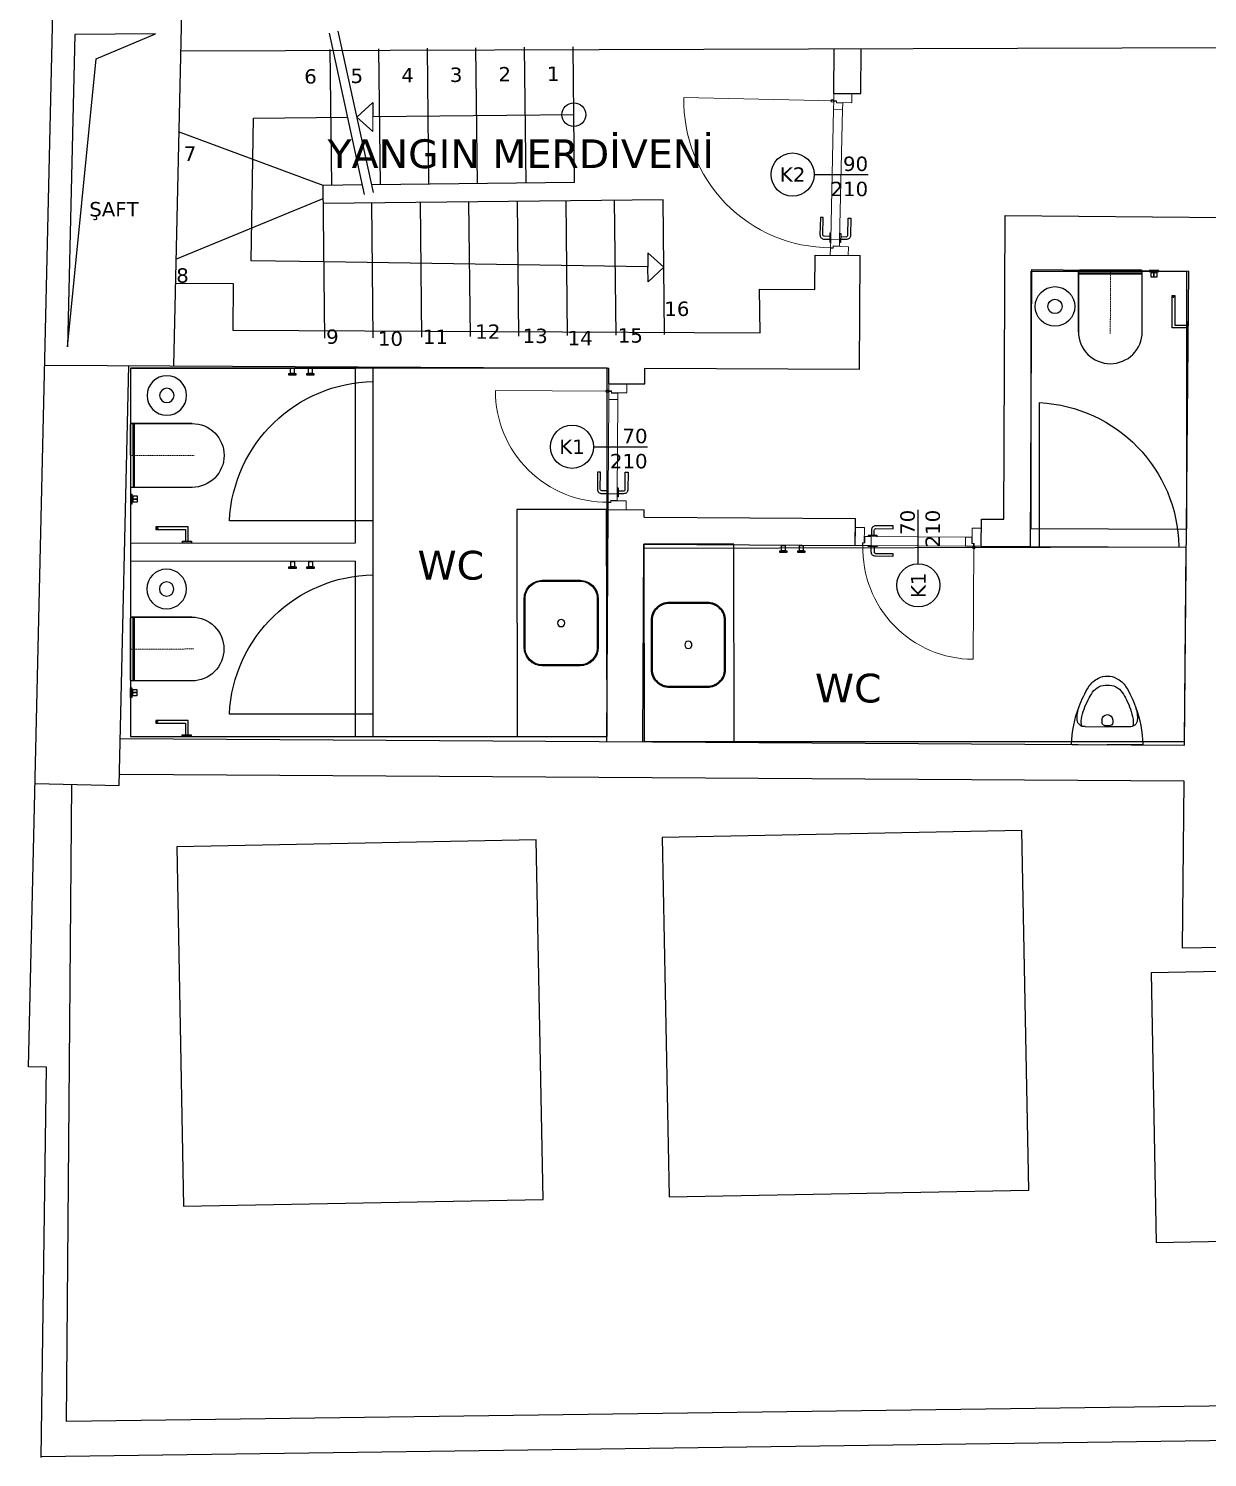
# Model space of a CAD drawing. Header units: millimetres. Extents: x 24870 to 27223, y 1839 to 3696.
# Drawn here: x 24870 to 25525, y 1839 to 2634 of the extents above; entities that cross this region are included whole.
import ezdxf
from ezdxf.enums import TextEntityAlignment as Align

# ---------------------------------------------------------------- set-up
doc = ezdxf.new("R2010")
doc.units = ezdxf.units.MM
doc.linetypes.add('DASHED', pattern=[19.05, 12.7, -6.35])
for name, color, linetype in [('0-gnl-gor1', 1, 'Continuous'), ('0-gnl-gor3', 252, 'Continuous'), ('0-gnl-kapi-ahşap', 160, 'Continuous'), ('0-gnl-merdiven', 6, 'Continuous'), ('0-gnl-parapet', 252, 'Continuous'), ('0-gnrl-note', 251, 'Continuous'), ('0-gnrl-symb-wall', 6, 'Continuous'), ('1-btr-dogal-tas', 155, 'Continuous'), ('2-tef-aksesuar', 30, 'Continuous'), ('2-tef-armatur', 30, 'Continuous'), ('2-tef-sabit', 251, 'Continuous'), ('2-tef-vitrifiye', 140, 'Continuous'), ('3-dvr-gazbeton', 5, 'Continuous'), ('elev3', 8, 'Continuous')]:
    doc.layers.add(name, color=color, linetype=linetype)
doc.layers.add('TİBA_KAPI', color=173, linetype='Continuous', lineweight=13)
doc.layers.add('TİBA_MERDİVEN', color=224, linetype='Continuous', lineweight=20)
doc.styles.add('geoID', font='verdana.ttf')

# ---------------------------------------------------------------- blocks, each defined once
blk = doc.blocks.new('*U2')
at = {"layer": 'elev3'}
for points in [[(79.5, 0.5), (79.5, 3.6, 0.414214), (78.7, 4.4), (69.1, 4.4), (69.1, 6), (78.7, 6, -0.414214), (81.1, 3.6), (81.1, 0.5)], [(79.5, -5.5), (79.5, -8.6, -0.414214), (78.7, -9.4), (69.1, -9.4), (69.1, -11), (78.7, -11, 0.414214), (81.1, -8.6), (81.1, -5.5)]]:
    blk.add_lwpolyline(points, format="xyb", dxfattribs=at)
for points in [[(77.8, 0), (77.8, 0.5), (82.8, 0.5), (82.8, 0)], [(77.8, -5), (77.8, -5.5), (82.8, -5.5), (82.8, -5)]]:
    blk.add_lwpolyline(points, dxfattribs=at)
at = {"layer": 'TİBA_KAPI'}
for p, q in [((81.25, 0), (8.75, 0)), ((81.25, -5), (8.75, -5))]:
    blk.add_line(p, q, dxfattribs=at)
blk.add_lwpolyline([(85.8, 0, 0.420196), (4.1, 83.38), (4.1, 0)], format="xyb", dxfattribs=at)
for points in [[(5, -10), (0, -10), (0, 0), (4, 0), (4, -1.5), (5, -1.5)], [(85, -10), (90, -10), (90, 0), (86, 0), (86, -1.5), (85, -1.5)], [(4.2, 0), (8.75, 0), (8.75, -5), (5.2, -5), (5.2, -1.5), (4.2, -1.5)], [(85.8, 0), (81.25, 0), (81.25, -5), (84.8, -5), (84.8, -1.5), (85.8, -1.5)]]:
    blk.add_lwpolyline(points, close=True, dxfattribs=at)
at = {"layer": 'TİBA_KAPI', "color": 9}
blk.add_circle((4.1, 0.85), 0.75, dxfattribs=at)
blk = doc.blocks.new('*U1')
at = {"layer": 'elev3'}
for points in [[(59.5, 0.5), (59.5, 3.6, 0.414214), (58.7, 4.4), (49.1, 4.4), (49.1, 6), (58.7, 6, -0.414214), (61.1, 3.6), (61.1, 0.5)], [(59.5, -5.5), (59.5, -8.6, -0.414214), (58.7, -9.4), (49.1, -9.4), (49.1, -11), (58.7, -11, 0.414214), (61.1, -8.6), (61.1, -5.5)]]:
    blk.add_lwpolyline(points, format="xyb", dxfattribs=at)
for points in [[(57.8, 0), (57.8, 0.5), (62.8, 0.5), (62.8, 0)], [(57.8, -5), (57.8, -5.5), (62.8, -5.5), (62.8, -5)]]:
    blk.add_lwpolyline(points, dxfattribs=at)
at = {"layer": 'TİBA_KAPI'}
for p, q in [((61.25, 0), (8.75, 0)), ((61.25, -5), (8.75, -5))]:
    blk.add_line(p, q, dxfattribs=at)
blk.add_lwpolyline([(65.8, 0, 0.420196), (4.1, 62.97), (4.1, 0)], format="xyb", dxfattribs=at)
for points in [[(5, -10), (0, -10), (0, 0), (4, 0), (4, -1.5), (5, -1.5)], [(65, -10), (70, -10), (70, 0), (66, 0), (66, -1.5), (65, -1.5)], [(4.2, 0), (8.75, 0), (8.75, -5), (5.2, -5), (5.2, -1.5), (4.2, -1.5)], [(65.8, 0), (61.25, 0), (61.25, -5), (64.8, -5), (64.8, -1.5), (65.8, -1.5)]]:
    blk.add_lwpolyline(points, close=True, dxfattribs=at)
at = {"layer": 'TİBA_KAPI', "color": 9}
blk.add_circle((4.1, 0.85), 0.75, dxfattribs=at)
blk = doc.blocks.new('Drawing6')
blk.add_lwpolyline([(24, 0), (144, 0)])
blk.add_circle((-24, 0), 48)
at = {"style": 'geoID'}
for tag, p in [('GEN', (144, 8)), ('YUK', (144, -48))]:
    blk.add_attdef(tag, text='', height=40, dxfattribs=at).set_placement(p, align=Align.RIGHT)
blk.add_attdef('KAPI_KODU', text='', height=40, dxfattribs=at).set_placement((-24, 0), align=Align.MIDDLE_CENTER)
blk = doc.blocks.new('TGT-MEP-Toilet_2D_Arkitekt_S50 - Vitra Arkitekt S50-592672-1_Kat')
for p, q in [((-52.5, 417), (-52.5, 80.5)), ((-52.5, 417), (-52.5, 80.5)), ((302.5, 80.5), (302.5, 417.1)), ((302.5, 417.1), (302.5, 80.5)), ((-52.5, 96.7), (302.3, 96.7)), ((-52.5, 90), (302.5, 90))]:
    blk.add_line(p, q)
at = {"linetype": 'DASHED', "lineweight": 9, "ltscale": 0.1}
blk.add_line((125, 427.7), (125, 75), dxfattribs=at)
blk.add_lwpolyline([(-47, 75), (297, 75)])
for centre, radius, start, end in [((124.8, 417.1), 177.3, 89.93865, 180.0318), ((124.8, 417.1), 177.3, 89.93865, 180.0318), ((125.2, 417.1), 177.3, 0, 90.06135), ((125.2, 417.1), 177.3, 0, 90.06135), ((-47, 80.5), 5.48, 180, 270), ((-47, 80.5), 5.48, 180, 270), ((297, 80.5), 5.48, 270, 0), ((297, 80.5), 5.48, 270, 0)]:
    blk.add_arc(centre, radius, start, end)
blk = doc.blocks.new('adfawerfawefawef')
at = {"ltscale": 0.5}
for radius in [11, 4]:
    blk.add_circle((0, 0), radius, dxfattribs=at)
blk = doc.blocks.new('qergqwerfgasdfawefq')
at = {"ltscale": 0.5}
blk.add_lwpolyline([(-1, 0.75), (-9, 0.75), (-9, -17.25), (-7.5, -17.25), (-7.5, -0.75), (-1, -0.75)], dxfattribs=at)
blk.add_lwpolyline([(-1, 2.5), (0, 2.5), (0, -2.5), (-1, -2.5)], close=True, dxfattribs=at)
blk.add_circle((-8.25, -16.5), 0.3, dxfattribs=at)
blk = doc.blocks.new('SERGSADFSDAFGASDDFA')
at = {"ltscale": 0.5}
for points in [[(2.75, 0), (2.75, -0.6), (-2.75, -0.6), (-2.75, 0)], [(1.75, -1.1), (1.75, -3.5), (-1.75, -3.5), (-1.75, -1.1)], [(1.55, -0.6), (1.55, -1.1), (-1.55, -1.1), (-1.55, -0.6)], [(-0.2, -1.1), (0.2, -1.1), (0.2, -3.1), (-0.2, -3.1)]]:
    blk.add_lwpolyline(points, close=True, dxfattribs=at)
blk = doc.blocks.new('LVB')
for points in [[(85416.67, 48454.63), (85416.67, 48433.63, 0.414214), (85426.67, 48423.63), (85454.17, 48423.63, 0.414214), (85464.17, 48433.63), (85464.17, 48454.63, 0.414214), (85454.17, 48464.63), (85426.67, 48464.63, 0.414214)], [(85417.17, 48454.63), (85417.17, 48433.63, 0.414214), (85426.67, 48424.13), (85454.17, 48424.13, 0.414214), (85463.67, 48433.63), (85463.67, 48454.63, 0.414214), (85454.17, 48464.13), (85426.67, 48464.13, 0.414214)]]:
    blk.add_lwpolyline(points, format="xyb", close=True)
blk.add_circle((85440.42, 48444.13), 2)
blk = doc.blocks.new('4545544')
at = {"ltscale": 0.1}
for points in [[(-3.11, 2), (-4, 2), (-4, -2), (-3.11, -2), (-3.11, 2)], [(0, 1), (-3.11, 1), (-3.11, -1), (0, -1), (0, 1)]]:
    blk.add_lwpolyline(points, dxfattribs=at)
blk = doc.blocks.new('vitra-ARKITEKT-4106-PLAN')
for p, q in [((0, 380.5), (197.5, 380.5)), ((395, 380.5), (197.5, 380.5)), ((74.2, 280.5), (197.5, 280.5)), ((167.8, 243.5), (167.8, 258.5)), ((182.8, 273.5), (212.8, 273.5)), ((320.8, 280.5), (197.5, 280.5)), ((227.8, 243.5), (227.8, 258.5))]:
    blk.add_line(p, q)
for centre, radius, start, end in [((602, 387.4), 602.1, 180.64849, 201.26239), ((-207, 387.4), 602.1, 338.73761, 359.35151), ((213.1, 231.3), 183.1, 176.15009, 199.90164), ((69.8, 241.3), 39.4, 83.55562, 176.58457), ((132.3, 253.4), 79.8, 162.66371, 191.57801), ((182.8, 258.5), 15, 90, 180), ((197.8, 243.5), 30, 180, 0), ((212.8, 258.5), 15, 0, 90), ((325.2, 241.3), 39.4, 3.41543, 96.44438), ((262.7, 253.4), 79.8, 348.42199, 17.33629), ((181.9, 231.3), 183.1, 340.09836, 3.84991), ((593.4, 365.6), 586.4, 199.58482, 211.65907), ((393.7, 296.4), 344.7, 189.85596, 208.65244), ((-198.4, 365.6), 586.4, 328.34093, 340.41518), ((1.3, 296.4), 344.7, 331.34756, 350.14404), ((669.8, 428.6), 650.6, 207.21219, 211.42144), ((190.1, 140.5), 91.1, 214.02746, 274.63036), ((204.9, 140.5), 91.1, 265.36964, 325.97254), ((-274.8, 428.6), 650.6, 328.57856, 332.78781), ((196.2, 120.6), 119.7, 211.63311, 245.81359), ((197.5, 103.6), 105.1, 241.37893, 298.62107), ((198.8, 120.6), 119.7, 294.18641, 328.36689)]:
    blk.add_arc(centre, radius, start, end)

msp = doc.modelspace()

# ---------------------------------------------------------------- linework, layer by layer
at = {"layer": '0-gnl-gor1'}
for points in [[(25226.045, 1983.852), (25426.008, 1987.677), (25422.184, 2187.641), (25222.22, 2183.816)], [(24955.988, 1978.687), (25155.951, 1982.512), (25152.126, 2182.475), (24952.163, 2178.651)], [(25496.861, 1958.58), (25796.806, 1964.317), (25793.938, 2114.289), (25493.993, 2108.552)]]:
    msp.add_lwpolyline(points, close=True, dxfattribs=at)
at = {"layer": '0-gnl-gor3'}
msp.add_lwpolyline([(24907.46, 2616.731), (24940.468, 2630.792), (24895.448, 2630.265), (24891.47, 2456.681)], close=True, dxfattribs=at)
at = {"layer": '0-gnl-kapi-ahşap'}
msp.add_lwpolyline([(25307.223, 2507.608), (25332.223, 2507.477)], dxfattribs=at)
for points in [[(25061.481, 2359.861), (24981.481, 2359.861, -0.3944394), (25061.481, 2437.361)], [(25431.974, 2345.628), (25431.974, 2425.628, -0.3944394), (25509.474, 2345.628)], [(25061.471, 2252.356), (24981.471, 2252.356, -0.3944394), (25061.471, 2329.856)]]:
    msp.add_lwpolyline(points, format="xyb", dxfattribs=at)
at = {"layer": '0-gnl-merdiven'}
for points in [[(25056.645, 2541.415), (25037.097, 2631.12)], [(25061.53, 2542.48), (25041.982, 2632.184)], [(25065.435, 2546.768), (25064.61, 2622.373)], [(25092.433, 2547.062), (25091.608, 2622.667)], [(25119.432, 2547.357), (25118.607, 2622.962)], [(25146.43, 2547.652), (25145.605, 2623.256)], [(25173.428, 2547.946), (25172.603, 2623.551)], [(25038.436, 2546.473), (25037.611, 2622.078)], [(25052.388, 2584.432), (25061.16, 2592.573), (25061.247, 2584.529)], [(25034.03, 2503.923), (24993.599, 2504.551), (24994.831, 2583.805), (25047.283, 2584.377)], [(25173.016, 2585.749), (25061.247, 2584.529)], [(25033.566, 2546.42), (24953.142, 2576.21)], [(25055.502, 2546.66), (25033.566, 2546.42)], [(25034.493, 2461.425), (25033.566, 2546.42)], [(25173.428, 2547.946), (25060.607, 2546.715)], [(25033.527, 2538.955), (24951.525, 2505.202)], [(25222.664, 2538.483), (25033.675, 2536.421)], [(25061.492, 2461.72), (25060.674, 2536.715)], [(25088.49, 2462.014), (25087.672, 2537.01)], [(25115.489, 2462.309), (25114.67, 2537.304)], [(25142.487, 2462.603), (25141.669, 2537.599)], [(25169.485, 2462.898), (25168.667, 2537.894)], [(25196.484, 2463.193), (25195.666, 2538.188)], [(25223.482, 2463.487), (25222.664, 2538.483)], [(25214.211, 2501.123), (25034.03, 2503.923)], [(25223.073, 2500.985), (25214.126, 2508.932), (25214.214, 2500.888)], [(25223.073, 2500.985), (25214.301, 2492.845), (25214.214, 2500.888)]]:
    msp.add_lwpolyline(points, dxfattribs=at)
msp.add_circle((25173.016, 2585.749), 6.601, dxfattribs=at)
at = {"layer": '0-gnl-parapet'}
for points in [[(24869.812, 2056.165), (24883.25, 2642.6)], [(24879.811, 2056.023), (24869.812, 2056.165)], [(24876.724, 1838.986), (24879.811, 2056.023)], [(27218.186, 1871.35), (24876.728, 1839.266)]]:
    msp.add_lwpolyline(points, dxfattribs=at)
at = {"layer": '1-btr-dogal-tas'}
for points in [[(25427.4, 2355.626), (25427.4, 2498.814), (25513.652, 2498.816), (25513.652, 2355.458)], [(25191.489, 2444.842), (24926.489, 2444.868), (24926.489, 2239.868), (25191.489, 2239.842), (25191.489, 2444.842)], [(24926.489, 2444.865), (25051.489, 2444.865), (25051.48, 2347.361)], [(25061.469, 2239.856), (25061.489, 2444.855)], [(25427.026, 2355.628), (25513.652, 2355.176)], [(25051.48, 2347.361), (24926.372, 2347.23)], [(25426.974, 2345.628), (25513.6, 2345.176)], [(25051.479, 2337.361), (24926.383, 2337.23)], [(25051.479, 2337.361), (25051.469, 2239.856)]]:
    msp.add_lwpolyline(points, dxfattribs=at)
msp.add_lwpolyline([(25513.6, 2345.176), (25211.983, 2344.537), (25212.21, 2237.115), (25512.622, 2237.115)], close=True, dxfattribs=at)
at = {"layer": '2-tef-sabit', "linetype": 'Continuous'}
for points in [[(25141.266, 2366.225), (25141.489, 2239.842), (25191.489, 2239.842), (25191.266, 2366.225)], [(25211.978, 2346.947), (25212.21, 2237.115), (25262.21, 2237.115), (25261.978, 2346.947)]]:
    msp.add_lwpolyline(points, close=True, dxfattribs=at)
at = {"layer": '3-dvr-gazbeton'}
msp.add_line((24950.544, 2446.132), (24955.023, 2642.819), dxfattribs=at)
for points in [[(24883.25, 2642.6), (25511.194, 2644.514), (25512.497, 2893.705), (25813.239, 2900.182), (25808.639, 2635.161), (25787.219, 2635.524), (25787.571, 2643.03), (25757.579, 2643.69), (25758.473, 2684.303), (25656.667, 2684.701), (25657.484, 2646.77), (25536.193, 2644.158), (25536.082, 2622.944), (24954.53, 2621.169)], [(25317.693, 2597.554), (25317.823, 2622.278)], [(25332.693, 2597.476), (25332.823, 2622.324)], [(25317.693, 2597.554), (25332.693, 2597.476)], [(25412.053, 2360.72), (25412.936, 2529.741)], [(25412.936, 2529.741), (25535.704, 2528.63)], [(25307.124, 2488.577), (25307.223, 2507.608)], [(25331.892, 2444.139), (25332.223, 2507.477)], [(25426.974, 2345.628), (25427.779, 2499.605)], [(25427.779, 2499.605), (25514.991, 2498.816)], [(25512.604, 2235.101), (25514.991, 2498.816)], [(24951.589, 2492.028), (24983.502, 2491.861)], [(24983.502, 2491.861), (24983.366, 2465.961)], [(25276.729, 2464.428), (25276.206, 2488.738), (25307.124, 2488.577)], [(25779.498, 2167.375), (25784.817, 2478.441), (25806.114, 2478.08), (25800.119, 2127.222), (25511.582, 2122.224), (25512.423, 2215.102), (24920.692, 2218.732)], [(24983.366, 2465.961), (25276.729, 2464.428)], [(24878.757, 2446.507), (25192.489, 2444.868)], [(24920.224, 2212.766), (24925.541, 2446.263)], [(25192.443, 2436.089), (25192.489, 2444.868)], [(25212.443, 2435.984), (25212.489, 2444.763)], [(25212.489, 2444.763), (25331.892, 2444.139)], [(25192.443, 2436.089), (25212.443, 2435.984)], [(25191.403, 2237.071), (25192.078, 2366.09)], [(25192.078, 2366.09), (25212.077, 2365.985)], [(25212.056, 2361.947), (25212.077, 2365.985)], [(25212.056, 2361.947), (25329.642, 2361.226)], [(25329.55, 2346.226), (25329.642, 2361.226)], [(25399.549, 2345.797), (25399.641, 2360.796)], [(25399.641, 2360.796), (25412.053, 2360.72)], [(25211.403, 2236.967), (25211.978, 2346.947)], [(25211.978, 2346.947), (25329.55, 2346.226)], [(25399.549, 2345.797), (25426.974, 2345.628)], [(24920.815, 2238.731), (25512.604, 2235.101)], [(24873.425, 2213.832), (24920.224, 2212.766)], [(27197.719, 1889.958), (24890.968, 1859.053), (24893.924, 2213.365)]]:
    msp.add_lwpolyline(points, dxfattribs=at)
at = {"layer": 'TİBA_MERDİVEN'}
msp.add_lwpolyline([(25052.388, 2584.432), (25061.335, 2576.486), (25061.247, 2584.529)], dxfattribs=at)

# ---------------------------------------------------------------- block references
at = {"layer": '0-gnl-kapi-ahşap', "extrusion": (0, 0, -1), "zscale": -1}
for name, p, rotation in [('*U2', (-25317.693, 2597.554), 271.3044315125323), ('*U1', (-25192.443, 2436.089), 270.2993855606372)]:
    msp.add_blockref(name, p, dxfattribs=dict(at, rotation=rotation))
at = {"layer": '0-gnl-kapi-ahşap', "extrusion": (0, 0, -1), "xscale": -1, "zscale": -1, "rotation": 180.3514536141484}
msp.add_blockref('*U1', (-25399.549, 2345.797), dxfattribs=at)
at = {"layer": '0-gnrl-symb-wall'}
ref = msp.add_blockref('Drawing6', (25300.668, 2552.452), dxfattribs=dict(at, xscale=0.25, yscale=0.25, zscale=0.25))
ref.add_attrib('GEN', '90', dxfattribs={"layer": '0', "color": 252, "height": 8, "rotation": 360, "style": 'geoID'}).set_placement((25336.668, 2554.452), align=Align.RIGHT)
ref.add_attrib('YUK', '210', dxfattribs={"layer": '0', "color": 252, "height": 8, "rotation": 360, "style": 'geoID'}).set_placement((25336.668, 2540.452), align=Align.RIGHT)
ref.add_attrib('KAPI_KODU', 'K2', dxfattribs={"layer": '0', "color": 252, "height": 8, "rotation": 360, "style": 'geoID'}).set_placement((25294.668, 2552.452), align=Align.MIDDLE_CENTER)
ref = msp.add_blockref('Drawing6', (25178.011, 2401.063), dxfattribs=dict(at, xscale=0.25, yscale=0.25, zscale=0.25))
ref.add_attrib('GEN', '70', dxfattribs={"layer": '0', "color": 252, "height": 8, "rotation": 360, "style": 'geoID'}).set_placement((25214.011, 2403.063), align=Align.RIGHT)
ref.add_attrib('YUK', '210', dxfattribs={"layer": '0', "color": 252, "height": 8, "rotation": 360, "style": 'geoID'}).set_placement((25214.011, 2389.063), align=Align.RIGHT)
ref.add_attrib('KAPI_KODU', 'K1', dxfattribs={"layer": '0', "color": 252, "height": 8, "rotation": 360, "style": 'geoID'}).set_placement((25172.011, 2401.063), align=Align.MIDDLE_CENTER)
ref = msp.add_blockref('Drawing6', (25364.58, 2330.011), dxfattribs=dict(at, xscale=0.25, yscale=0.25, zscale=0.25, rotation=90))
ref.add_attrib('GEN', '70', dxfattribs={"layer": '0', "color": 252, "height": 8, "rotation": 90, "style": 'geoID'}).set_placement((25362.58, 2366.011), align=Align.RIGHT)
ref.add_attrib('YUK', '210', dxfattribs={"layer": '0', "color": 252, "height": 8, "rotation": 90, "style": 'geoID'}).set_placement((25376.58, 2366.011), align=Align.RIGHT)
ref.add_attrib('KAPI_KODU', 'K1', dxfattribs={"layer": '0', "color": 252, "height": 8, "rotation": 90, "style": 'geoID'}).set_placement((25364.58, 2324.011), align=Align.MIDDLE_CENTER)
at = {"layer": '2-tef-aksesuar'}
for name, p, rotation in [('adfawerfawefawef', (25440.585, 2479.108), 90.05400968520914), ('qergqwerfgasdfawefq', (24957.883, 2347.502), 269.9459903147907), ('qergqwerfgasdfawefq', (24957.777, 2239.867), 269.9459903147907)]:
    msp.add_blockref(name, p, dxfattribs=dict(at, rotation=rotation))
at = {"layer": '2-tef-aksesuar', "xscale": -1}
for name, p, rotation in [('qergqwerfgasdfawefq', (25514.688, 2468.032), 180.0540096852093), ('adfawerfawefawef', (24946.681, 2429.601), 359.9459903147908), ('adfawerfawefawef', (24946.575, 2321.966), 359.9459903147908)]:
    msp.add_blockref(name, p, dxfattribs=dict(at, rotation=rotation))
at = {"layer": '2-tef-armatur', "xscale": -1}
for name, p, rotation in [('SERGSADFSDAFGASDDFA', (25495.621, 2499.108), 359.9459903147907), ('4545544', (25016.489, 2444.841), 270), ('4545544', (25026.489, 2444.841), 270), ('4545544', (25289.55, 2346.226), 270), ('4545544', (25299.55, 2346.226), 270), ('4545544', (25016.606, 2337.345), 270), ('4545544', (25026.606, 2337.345), 270)]:
    msp.add_blockref(name, p, dxfattribs=dict(at, rotation=rotation))
at = {"layer": '2-tef-armatur', "rotation": 90.05400968520934}
for p in [(24926.681, 2371.963), (24926.575, 2264.328)]:
    msp.add_blockref('SERGSADFSDAFGASDDFA', p, dxfattribs=at)
at = {"layer": '2-tef-vitrifiye'}
for name, p, xscale, yscale, zscale, rotation in [('TGT-MEP-Toilet_2D_Arkitekt_S50 - Vitra Arkitekt S50-592672-1_Kat', (25483.892, 2506.699), 0.09999999999999999, 0.09999999999999999, 0.09999999999999999, 179.9459903182321), ('TGT-MEP-Toilet_2D_Arkitekt_S50 - Vitra Arkitekt S50-592672-1_Kat', (24919.091, 2383.692), -0.09999999999999999, 0.09999999999999999, 0.09999999999999999, 270.0540096817679), ('TGT-MEP-Toilet_2D_Arkitekt_S50 - Vitra Arkitekt S50-592672-1_Kat', (24918.985, 2276.057), -0.09999999999999999, 0.09999999999999999, 0.09999999999999999, 270.0540096817679), ('vitra-ARKITEKT-4106-PLAN', (25449.977, 2273.484), -0.09999999999999996, 0.09999999999999996, 0.09999999999999998, 179.8272116211253)]:
    msp.add_blockref(name, p, dxfattribs=dict(at, xscale=xscale, yscale=yscale, zscale=zscale, rotation=rotation))
at = {"layer": '2-tef-vitrifiye', "xscale": -1, "rotation": 270}
for p in [(-23278.146, -83137.383, -332.288), (-23207.424, -83149.519, -332.288)]:
    msp.add_blockref('LVB', p, dxfattribs=at)

# ---------------------------------------------------------------- texts
at = {"layer": '0-gnl-merdiven', "char_height": 8, "attachment_point": 1, "style": 'geoID'}
for s, width, insert in [('6', 0.64873, (25023.09, 2611.074)), ('5', 0.64873, (25048.863, 2611.355)), ('4', 0.64873, (25077.086, 2611.663)), ('3', 0.64873, (25104.085, 2611.958)), ('2', 0.64873, (25131.083, 2612.252)), ('1', 0.64873, (25158.082, 2612.547)), ('7', 0.64873, (24956.069, 2568.06)), ('ŞAFT', 1.58944, (24903.552, 2537.183)), ('8', 0.64873, (24951.937, 2500.345)), ('16', 0.64873, (25223.324, 2481.819)), ('9', 0.64873, (25035.256, 2466.315)), ('10', 0.64873, (25064.057, 2465.22)), ('11', 0.64873, (25089.066, 2466.221)), ('12', 0.64873, (25118.211, 2469.095)), ('13', 0.64873, (25144.571, 2466.73)), ('14', 0.64873, (25169.564, 2465.538)), ('15', 0.64873, (25197.468, 2466.992))]:
    msp.add_mtext_dynamic_manual_height_columns(s, width=width, gutter_width=1, heights=[0], dxfattribs=dict(at, insert=insert))
at = {"layer": '0-gnrl-note', "char_height": 16, "attachment_point": 1, "style": 'geoID'}
for s, width, insert in [('\\PYANGIN MERDİVENİ', 235.09515, (25036.032, 2598.718)), ('\\PWC', 0.64873, (25086.105, 2369.862)), ('\\PWC', 0.64873, (25307.118, 2301.532))]:
    msp.add_mtext_dynamic_manual_height_columns(s, width=width, gutter_width=1, heights=[0], dxfattribs=dict(at, insert=insert))

doc.saveas('drawing.dxf')
